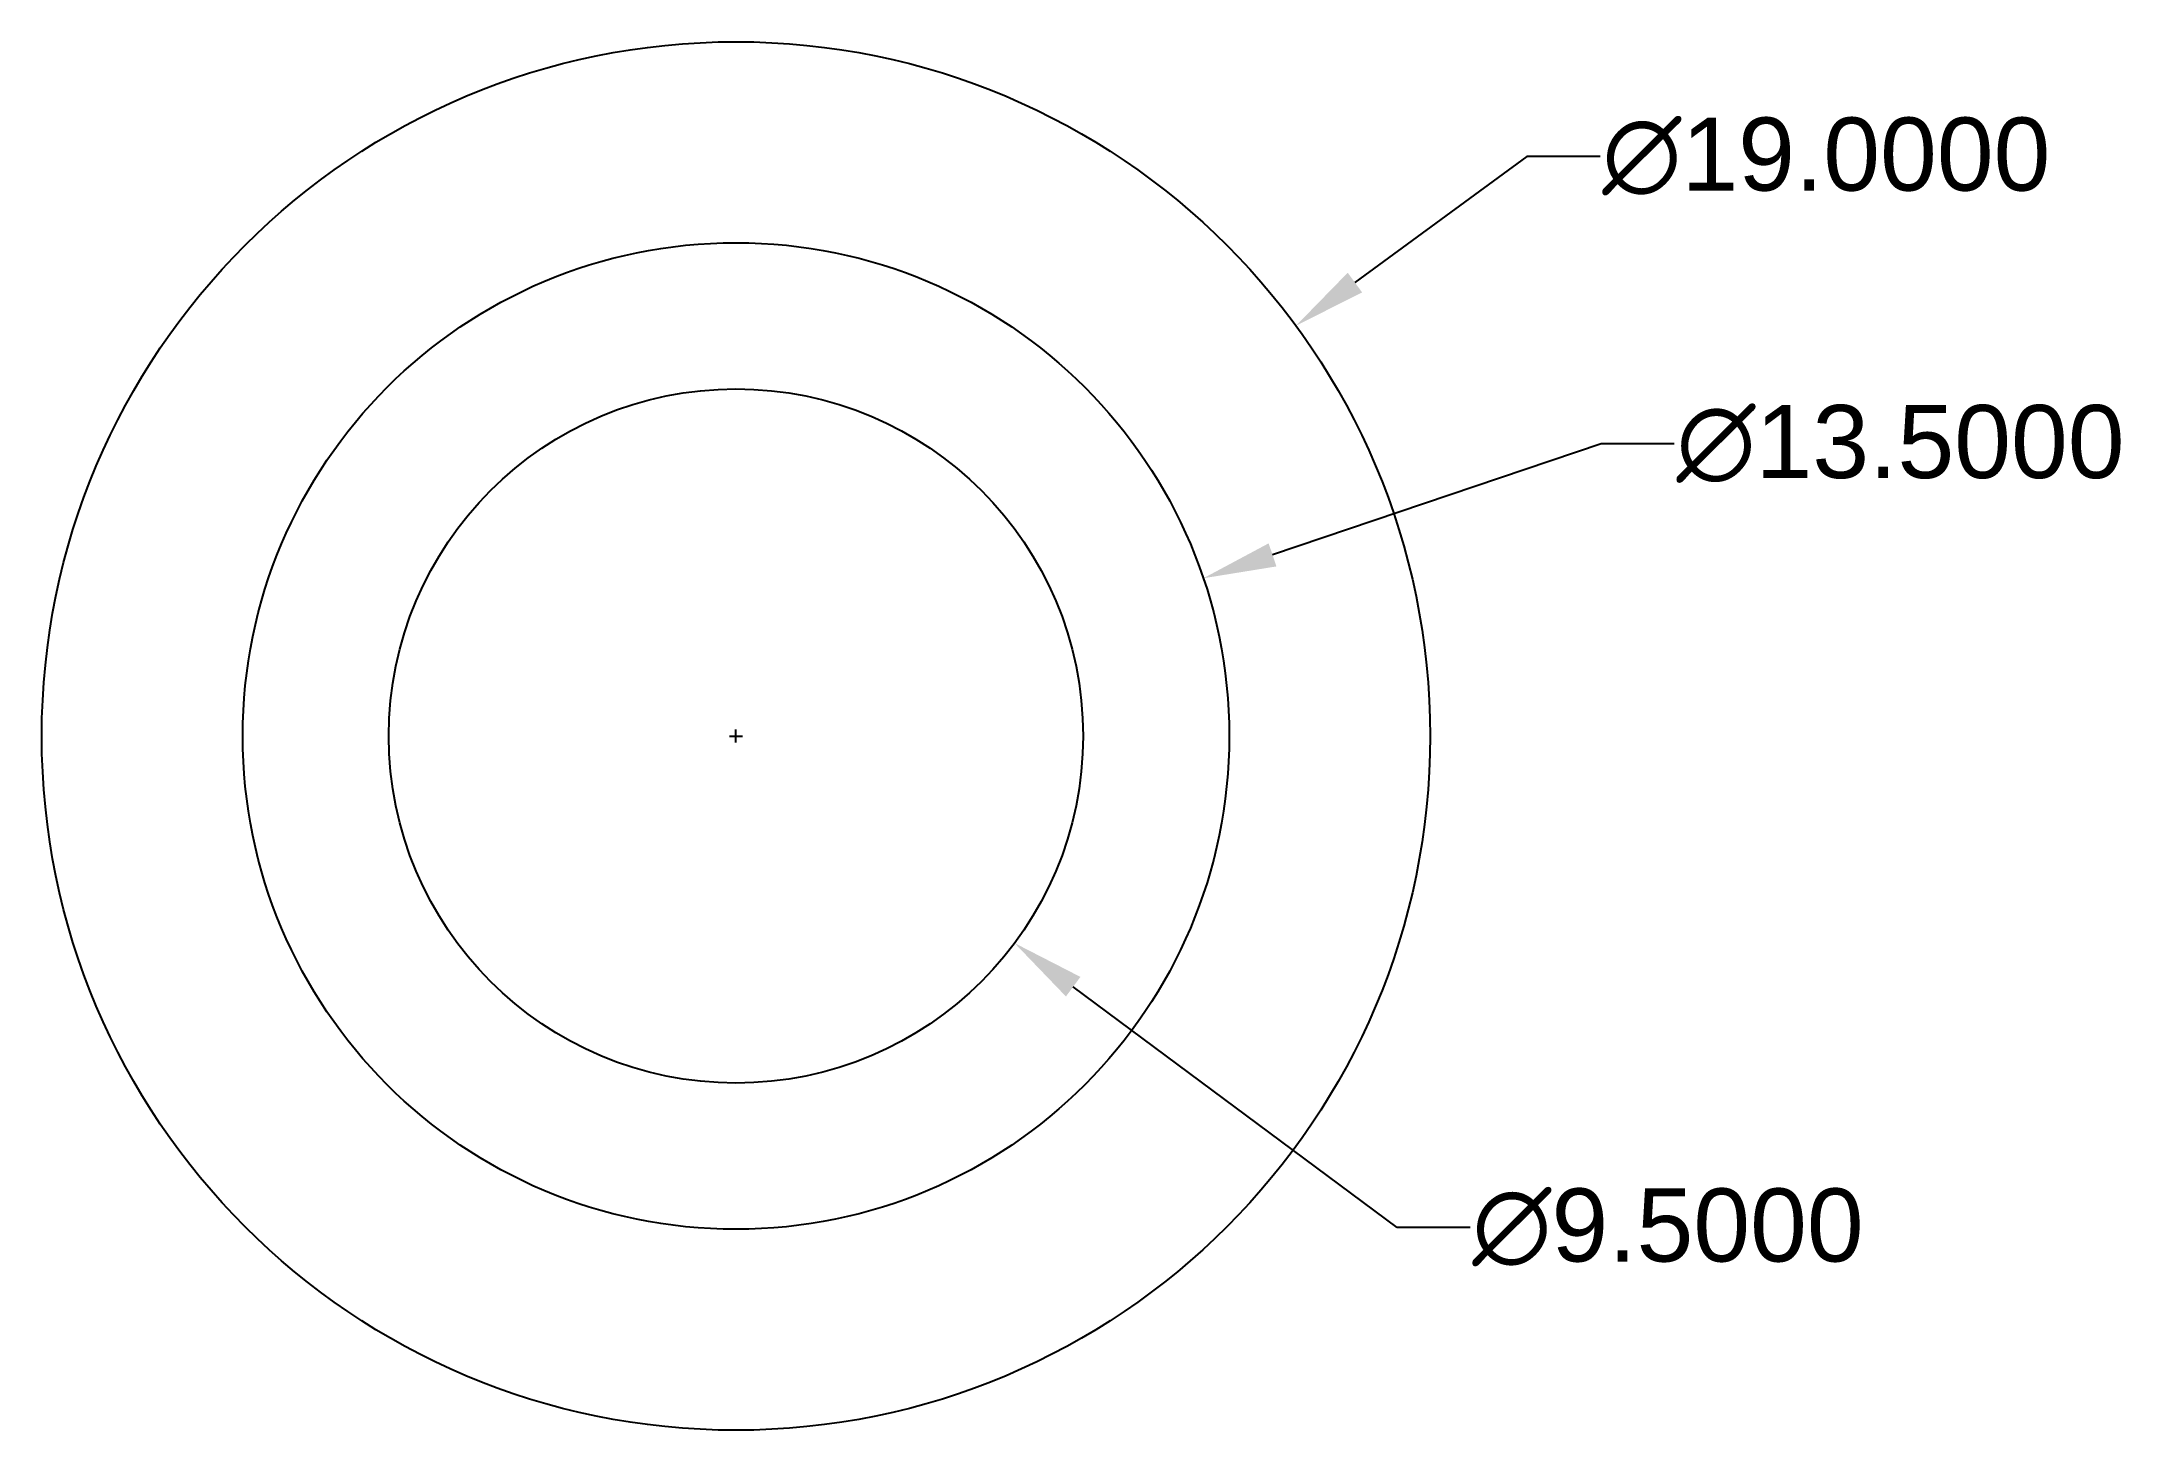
# Model space of a CAD drawing. Header units: millimetres. Extents: x 32.7 to 61.2, y 29.5 to 48.5.
import ezdxf

# ---------------------------------------------------------------- set-up
doc = ezdxf.new("R2010")
doc.units = ezdxf.units.MM
doc.header["$MEASUREMENT"] = 0
for name, color, linetype in [('baterie', 32, 'Continuous'), ('conect', 153, 'Continuous'), ('dimensiuni', 240, 'Continuous')]:
    doc.layers.add(name, color=color, linetype=linetype)
doc.styles.get("Standard").update_dxf_attribs({"font": 'arial.ttf'})
doc.dimstyles.get("Standard").update_dxf_attribs({"dimtxt": 1, "dimasz": 1, "dimexe": 0.18, "dimexo": 0.0625, "dimgap": 0.09, "dimtad": 0, "dimtih": 1, "dimtoh": 1, "dimdec": 4, "dimzin": 0, "dimdsep": 46, "dimtxsty": 'Standard', "dimcen": 0.09, "dimadec": 0, "dimazin": 0, "dimtfac": 1, "dimtdec": 4, "dimtofl": 0, "dimtmove": 0, "dimatfit": 3, "dimfxl": 1, "dimtolj": 1, "dimtzin": 0, "dimarcsym": 0})

# ---------------------------------------------------------------- blocks, each defined once
blk = doc.blocks.new('*D1')
at = {"layer": 'Defpoints', "color": 0, "transparency": 16777216}
for p in [(49.822, 44.627), (34.495, 33.398)]:
    blk.add_point(p, dxfattribs=at)
at = {"layer": 'dimensiuni', "color": 0, "lineweight": -2, "transparency": 16777216}
for p, q in [((52.983, 46.943), (50.628, 45.218)), ((53.983, 46.943), (52.983, 46.943)), ((42.068, 39.012), (42.248, 39.012)), ((42.158, 38.922), (42.158, 39.102))]:
    blk.add_line(p, q, dxfattribs=at)
at = {"layer": 'dimensiuni', "color": 0, "transparency": 16777216}
blk.add_solid([(50.53, 45.352), (50.727, 45.083), (49.822, 44.627)], dxfattribs=at)
at = {"layer": 'dimensiuni', "color": 0, "transparency": 16777216, "insert": (57.08, 46.943), "char_height": 1, "attachment_point": 5}
blk.add_mtext('\\A1;∅19.0000', dxfattribs=at)
blk = doc.blocks.new('*D2')
at = {"layer": 'Defpoints', "color": 0, "transparency": 16777216}
for p in [(48.554, 41.171), (35.763, 36.854)]:
    blk.add_point(p, dxfattribs=at)
at = {"layer": 'dimensiuni', "color": 0, "lineweight": -2, "transparency": 16777216}
for p, q in [((53.999, 43.009), (49.501, 41.491)), ((54.999, 43.009), (53.999, 43.009)), ((42.068, 39.012), (42.248, 39.012)), ((42.158, 38.922), (42.158, 39.102))]:
    blk.add_line(p, q, dxfattribs=at)
at = {"layer": 'dimensiuni', "color": 0, "transparency": 16777216}
blk.add_solid([(49.448, 41.649), (49.554, 41.333), (48.554, 41.171)], dxfattribs=at)
at = {"layer": 'dimensiuni', "color": 0, "transparency": 16777216, "insert": (58.095, 43.009), "char_height": 1, "attachment_point": 5}
blk.add_mtext('\\A1;∅13.5000', dxfattribs=at)
blk = doc.blocks.new('*D4')
at = {"layer": 'Defpoints', "color": 0, "transparency": 16777216}
for p in [(38.346, 41.846), (45.97, 36.179)]:
    blk.add_point(p, dxfattribs=at)
at = {"layer": 'dimensiuni', "color": 0, "lineweight": -2, "transparency": 16777216}
for p, q in [((42.068, 39.012), (42.248, 39.012)), ((42.158, 38.922), (42.158, 39.102)), ((51.205, 32.288), (46.773, 35.582)), ((52.205, 32.288), (51.205, 32.288))]:
    blk.add_line(p, q, dxfattribs=at)
at = {"layer": 'dimensiuni', "color": 0, "transparency": 16777216}
blk.add_solid([(46.872, 35.716), (46.674, 35.448), (45.97, 36.179)], dxfattribs=at)
at = {"layer": 'dimensiuni', "color": 0, "transparency": 16777216, "insert": (54.913, 32.288), "char_height": 1, "attachment_point": 5}
blk.add_mtext('\\A1;∅9.5000', dxfattribs=at)

msp = doc.modelspace()

# ---------------------------------------------------------------- linework, layer by layer
at = {"layer": 'baterie'}
msp.add_circle((42.1582, 39.01245), 9.5, dxfattribs=at)
at = {"layer": 'conect'}
for radius in [6.75, 4.75]:
    msp.add_circle((42.1582, 39.01245), radius, dxfattribs=at)

# ---------------------------------------------------------------- dimensions: what is measured, and where the dimension line sits
at = {"layer": 'dimensiuni'}
for p1, p2, picture, middle in [((34.4947, 33.39812), (49.82171, 44.62679), '*D1', (57.07953, 46.9428)), ((35.76274, 36.85362), (48.55367, 41.17129), '*D2', (58.09535, 43.00935)), ((38.34602, 41.84613), (45.97039, 36.17878), '*D4', (54.91337, 32.28752))]:
    dim = msp.add_diameter_dim_2p(p1=p1, p2=p2, dimstyle='Standard', dxfattribs=at)
    dim.commit()
    dim.dimension.update_dxf_attribs({"geometry": picture, "text_midpoint": middle, "dimtype": 163})

doc.saveas('drawing.dxf')
